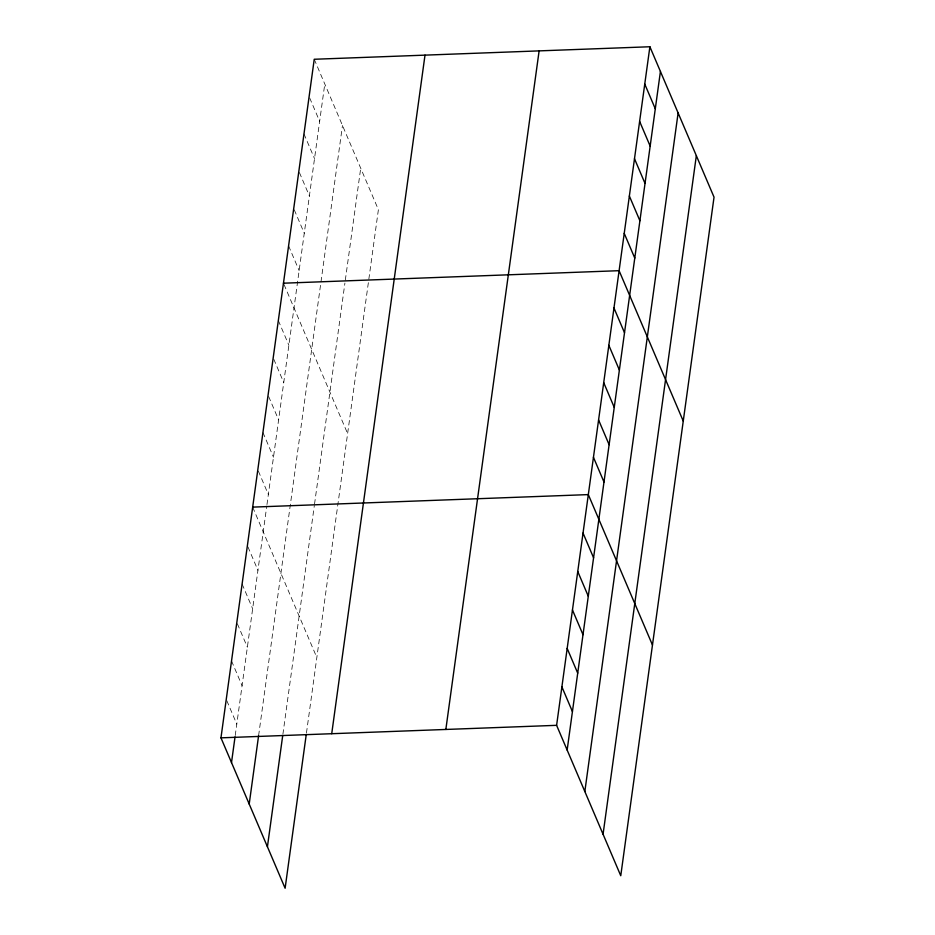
<?xml version="1.0" encoding="UTF-8"?>
<svg xmlns="http://www.w3.org/2000/svg" width="935" height="935" viewBox="0 0 935 935"><rect width="100%" height="100%" fill="white"/><g stroke="black" fill="none" stroke-linecap="round" stroke-linejoin="round"><path stroke-width="0.7" stroke-dasharray="4.67 3.51" d="M235.223 735.506L266.779 506.01M266.966 504.573L324.784 83.986M258.598 735.681L342.479 125.465M282.896 734.267L314.335 505.531M314.534 504.094L344.921 283.036M345.319 280.161L360.711 168.206M306.458 733.017L378.394 209.674L314.242 59.267M309.672 97.895L319.653 121.316M303.98 133.915L314.522 158.634M299.41 172.531L309.392 195.953M294.28 209.849L304.272 233.271M288.588 245.87L299.142 270.601M284.018 284.497L347.621 433.606M278.326 320.518L288.88 345.237M273.756 359.145L283.749 382.567M268.625 396.463L278.618 419.885M262.934 432.484L273.488 457.203M258.364 471.1L268.357 494.522M252.672 507.121L316.836 657.539M247.95 546.881L257.931 570.303M242.107 584.024L252.649 608.755M237.373 623.785L247.366 647.207M231.529 660.94L242.083 685.659M226.808 700.689L236.789 724.111"/><path stroke-width="1.4" d="M306.259 734.442L285.117 888.25L220.964 737.844L314.242 59.267L649.883 46.75L714.036 197.156L620.758 875.733L556.606 725.326L649.883 46.75M231.506 762.563L235.036 736.92M249.201 804.042L258.598 735.681M267.422 846.771L282.697 735.693M331.726 733.706L425.004 55.142M445.843 729.452L539.121 50.876M567.148 750.045L660.426 71.469M584.831 791.524L678.12 112.948M603.063 834.254L696.341 155.689M283.457 283.2L619.099 270.683L683.251 421.089M252.672 507.121L588.314 494.603L652.466 645.021M220.964 737.844L556.606 725.326M644.753 84.068L655.295 108.799M639.622 121.398L650.164 146.117M634.491 158.716L645.033 183.435M629.36 196.034L639.902 220.753M624.229 233.353L634.771 258.083M613.968 308.001L624.51 332.72M608.837 345.319L619.379 370.038M603.706 382.637L614.248 407.368M598.575 419.967L609.117 444.686M593.444 457.285L603.987 482.004M583.031 533.055L593.573 557.786M577.748 571.507L588.29 596.238M572.454 609.959L583.008 634.69M567.171 648.411L577.713 673.142M561.888 686.863L572.43 711.593"/></g></svg>
